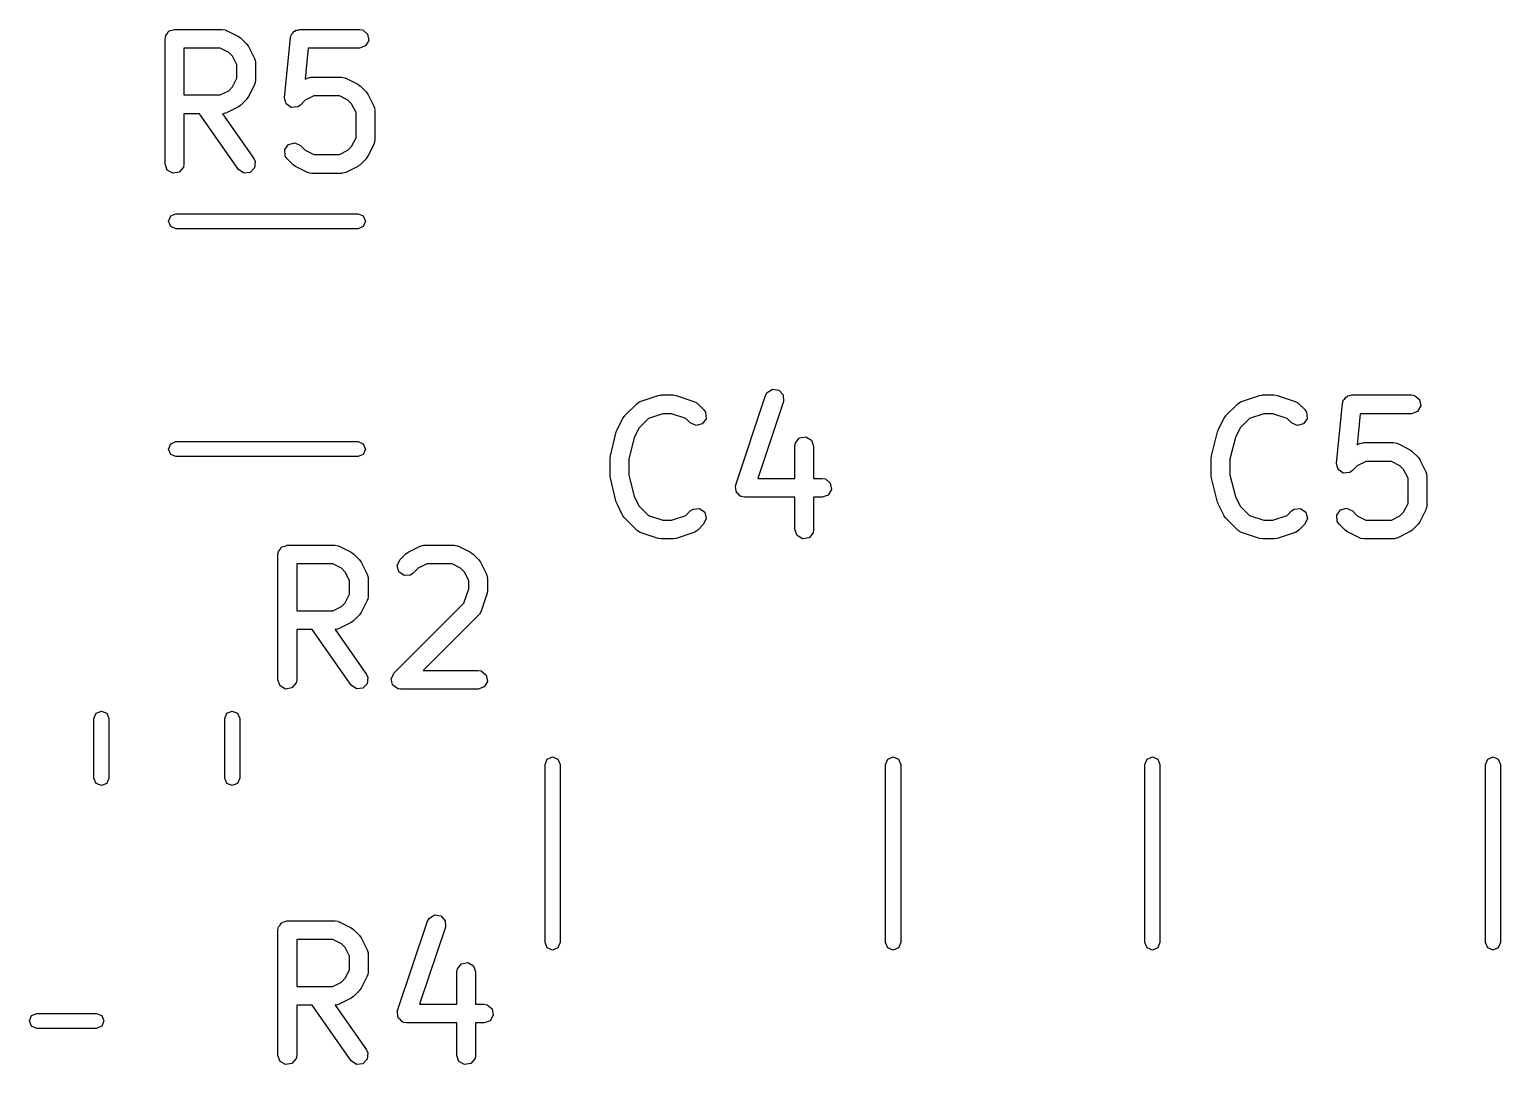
# Model space of a CAD drawing. Extents: x 93.6 to 153.8, y -96.8 to -61.2.
# Drawn here: x 141.7 to 153.45, y -79.13 to -70.86 of the extents above; entities that cross this region are included whole.
import ezdxf

# ---------------------------------------------------------------- set-up
doc = ezdxf.new("R2010")
doc.units = 0
doc.layers.add('BLACK', color=7, linetype='CONTINUOUS')

msp = doc.modelspace()

# ---------------------------------------------------------------- linework, layer by layer
at = {"layer": 'BLACK', "linetype": 'CONTINUOUS'}
for p, q in [((142.787, -70.9324), (142.789, -70.9226)), ((142.787, -71.9324), (142.787, -70.9324)), ((142.788, -70.9194), (142.79, -70.9165)), ((142.789, -70.9226), (142.788, -70.9194)), ((142.79, -70.9165), (142.791, -70.9067)), ((142.791, -70.9067), (142.804, -70.8918)), ((142.804, -70.8918), (142.814, -70.8749)), ((142.814, -70.8749), (142.82, -70.8726)), ((142.82, -70.8726), (142.824, -70.8674)), ((142.824, -70.8674), (142.844, -70.864)), ((142.844, -70.864), (142.862, -70.8574)), ((142.862, -70.8574), (143.243, -70.8574)), ((143.243, -70.8574), (143.269, -70.8619)), ((143.269, -70.8619), (143.272, -70.8648)), ((143.272, -70.8648), (143.276, -70.8653)), ((143.276, -70.8653), (143.372, -70.9129)), ((143.372, -70.9129), (143.39, -70.9263)), ((143.39, -70.9263), (143.391, -70.927)), ((143.391, -70.927), (143.439, -70.9746)), ((143.74, -71.4011), (143.787, -70.9249)), ((143.787, -70.9249), (143.788, -70.9211)), ((143.788, -70.9194), (143.79, -70.9167)), ((143.788, -70.9211), (143.788, -70.9194)), ((143.79, -70.9167), (143.794, -70.8998)), ((143.794, -70.8998), (143.806, -70.8887)), ((143.806, -70.8887), (143.814, -70.8749)), ((143.814, -70.8749), (143.824, -70.8713)), ((143.824, -70.8713), (143.831, -70.864)), ((143.831, -70.864), (143.847, -70.8628)), ((143.847, -70.8628), (143.862, -70.8574)), ((143.862, -70.8574), (144.338, -70.8574)), ((144.338, -70.8574), (144.364, -70.8619)), ((144.364, -70.8619), (144.403, -70.8949)), ((144.412, -70.9454), (144.386, -70.9898)), ((144.403, -70.8949), (144.412, -70.9454)), ((142.937, -71.0074), (142.937, -71.3812)), ((143.225, -71.0074), (142.937, -71.0074)), ((143.294, -71.0416), (143.225, -71.0074)), ((143.324, -71.072), (143.294, -71.0416)), ((143.439, -70.9746), (143.452, -70.993)), ((143.452, -70.993), (143.453, -70.9941)), ((143.453, -70.9941), (143.5, -71.0893)), ((143.93, -71.0074), (143.905, -71.2556)), ((144.338, -71.0074), (143.93, -71.0074)), ((144.386, -70.9898), (144.338, -71.0074)), ((143.358, -71.1406), (143.324, -71.072)), ((143.358, -71.248), (143.358, -71.1406)), ((143.5, -71.0893), (143.508, -71.1143)), ((143.508, -71.1143), (143.507, -71.1186)), ((143.507, -71.1186), (143.508, -71.1229)), ((143.508, -71.1229), (143.508, -71.2657)), ((143.324, -71.3165), (143.358, -71.248)), ((143.5, -71.2993), (143.453, -71.3945)), ((143.501, -71.2948), (143.5, -71.2993)), ((143.504, -71.2914), (143.501, -71.2948)), ((143.508, -71.2657), (143.504, -71.2914)), ((143.905, -71.2556), (143.924, -71.2463)), ((143.924, -71.2463), (143.949, -71.2388)), ((143.949, -71.2388), (143.953, -71.2399)), ((143.953, -71.2399), (143.957, -71.2383)), ((143.957, -71.2383), (144.195, -71.2383)), ((144.195, -71.2383), (144.221, -71.2429)), ((144.221, -71.2429), (144.224, -71.2457)), ((144.224, -71.2457), (144.229, -71.2463)), ((144.229, -71.2463), (144.324, -71.2939)), ((144.324, -71.2939), (144.342, -71.3072)), ((142.937, -71.3812), (143.225, -71.3812)), ((143.225, -71.3812), (143.294, -71.3469)), ((143.294, -71.3469), (143.324, -71.3165)), ((143.439, -71.414), (143.391, -71.4616)), ((143.453, -71.3945), (143.439, -71.4125)), ((143.439, -71.4125), (143.439, -71.414)), ((143.74, -71.4016), (143.74, -71.4011)), ((143.74, -71.402), (143.74, -71.4016)), ((143.746, -71.4264), (143.74, -71.402)), ((143.975, -71.3883), (143.906, -71.4226)), ((144.178, -71.3883), (143.975, -71.3883)), ((144.246, -71.4226), (144.178, -71.3883)), ((144.342, -71.3072), (144.344, -71.3079)), ((144.344, -71.3079), (144.391, -71.3555)), ((144.391, -71.3555), (144.404, -71.3739)), ((144.404, -71.3739), (144.405, -71.375)), ((144.405, -71.375), (144.453, -71.4703)), ((143.061, -71.5312), (142.937, -71.5312)), ((142.937, -71.5312), (142.937, -71.9324)), ((143.372, -71.9754), (143.061, -71.5312)), ((143.247, -71.5297), (143.244, -71.5308)), ((143.244, -71.5308), (143.495, -71.8894)), ((143.251, -71.5307), (143.247, -71.5297)), ((143.276, -71.5233), (143.251, -71.5307)), ((143.372, -71.4757), (143.276, -71.5233)), ((143.373, -71.4745), (143.372, -71.4757)), ((143.391, -71.4616), (143.373, -71.4745)), ((143.752, -71.4508), (143.746, -71.4264)), ((143.753, -71.4511), (143.752, -71.4508)), ((143.753, -71.4516), (143.753, -71.4511)), ((143.773, -71.466), (143.753, -71.4516)), ((143.794, -71.4808), (143.773, -71.466)), ((143.795, -71.481), (143.794, -71.4807)), ((143.794, -71.4807), (143.794, -71.4808)), ((143.82, -71.4788), (143.795, -71.481)), ((143.845, -71.4769), (143.82, -71.4788)), ((143.846, -71.4765), (143.845, -71.4766)), ((143.845, -71.4766), (143.845, -71.4769)), ((143.867, -71.4616), (143.846, -71.4765)), ((143.906, -71.4226), (143.867, -71.4616)), ((144.276, -71.453), (144.246, -71.4226)), ((144.311, -71.5215), (144.276, -71.453)), ((144.311, -71.7242), (144.311, -71.5215)), ((144.453, -71.4703), (144.46, -71.4952)), ((144.46, -71.4952), (144.459, -71.4996)), ((144.459, -71.4996), (144.461, -71.5038)), ((144.461, -71.5038), (144.461, -71.7419)), ((143.771, -71.7757), (143.821, -71.7624)), ((143.821, -71.7624), (143.867, -71.7841)), ((144.276, -71.7927), (144.311, -71.7242)), ((144.456, -71.7676), (144.453, -71.771)), ((144.453, -71.771), (144.453, -71.7754)), ((144.461, -71.7419), (144.456, -71.7676)), ((143.495, -71.8894), (143.506, -71.913)), ((143.742, -71.8177), (143.771, -71.7757)), ((143.746, -71.8688), (143.742, -71.8177)), ((143.761, -71.8902), (143.746, -71.8688)), ((143.809, -71.9378), (143.761, -71.8902)), ((143.867, -71.7841), (143.906, -71.8231)), ((143.906, -71.8231), (143.975, -71.8574)), ((143.975, -71.8574), (144.178, -71.8574)), ((144.178, -71.8574), (144.246, -71.8231)), ((144.246, -71.8231), (144.276, -71.7927)), ((144.391, -71.8902), (144.344, -71.9378)), ((144.392, -71.8887), (144.391, -71.8902)), ((144.405, -71.8707), (144.392, -71.8887)), ((144.453, -71.7754), (144.405, -71.8707)), ((142.804, -71.9806), (142.787, -71.9324)), ((142.849, -72.0062), (142.804, -71.9806)), ((142.899, -71.9973), (142.849, -72.0062)), ((142.932, -71.958), (142.899, -71.9973)), ((142.937, -71.9324), (142.932, -71.958)), ((143.414, -72.0048), (143.372, -71.9754)), ((143.465, -72.0004), (143.414, -72.0048)), ((143.501, -71.9641), (143.465, -72.0004)), ((143.506, -71.913), (143.501, -71.9641)), ((143.81, -71.9385), (143.809, -71.9378)), ((143.828, -71.9518), (143.81, -71.9385)), ((143.924, -71.9995), (143.828, -71.9518)), ((143.928, -72), (143.924, -71.9995)), ((143.931, -72.0029), (143.928, -72)), ((143.957, -72.0074), (143.931, -72.0029)), ((144.195, -72.0074), (143.957, -72.0074)), ((144.199, -72.0058), (144.195, -72.0074)), ((144.204, -72.0069), (144.199, -72.0058)), ((144.229, -71.9995), (144.204, -72.0069)), ((144.324, -71.9518), (144.229, -71.9995)), ((144.325, -71.9507), (144.324, -71.9518)), ((144.344, -71.9378), (144.325, -71.9507)), ((142.813, -72.39), (142.831, -72.3476)), ((142.831, -72.3476), (142.873, -72.33)), ((142.873, -72.33), (144.327, -72.33)), ((144.327, -72.33), (144.369, -72.3476)), ((144.369, -72.3476), (144.387, -72.39)), ((142.831, -72.4324), (142.813, -72.39)), ((142.873, -72.45), (142.831, -72.4324)), ((144.327, -72.45), (142.873, -72.45)), ((144.369, -72.4324), (144.327, -72.45)), ((144.387, -72.39), (144.369, -72.4324)), ((147.581, -73.781), (147.594, -73.7581)), ((147.594, -73.7581), (147.637, -73.7313)), ((147.637, -73.7313), (147.688, -73.7388)), ((147.688, -73.7388), (147.722, -73.7772)), ((146.456, -73.9422), (146.552, -73.847)), ((146.552, -73.847), (146.573, -73.832)), ((146.573, -73.832), (146.578, -73.8316)), ((146.578, -73.8316), (146.581, -73.8288)), ((146.581, -73.8288), (146.724, -73.7812)), ((146.724, -73.7812), (146.746, -73.7779)), ((146.746, -73.7779), (146.748, -73.7774)), ((146.748, -73.7774), (146.843, -73.7774)), ((146.843, -73.7774), (146.865, -73.7813)), ((146.865, -73.7813), (146.867, -73.7812)), ((146.867, -73.7812), (147.009, -73.8288)), ((147.009, -73.8288), (147.032, -73.8413)), ((147.032, -73.8413), (147.035, -73.8451)), ((147.035, -73.8451), (147.039, -73.847)), ((147.039, -73.847), (147.086, -73.8946)), ((147.343, -74.4953), (147.581, -73.781)), ((147.724, -73.8285), (147.518, -74.444)), ((147.722, -73.7772), (147.724, -73.8285)), ((151.256, -73.9422), (151.352, -73.847)), ((151.352, -73.847), (151.373, -73.832)), ((151.373, -73.832), (151.378, -73.8316)), ((151.378, -73.8316), (151.381, -73.8288)), ((151.381, -73.8288), (151.524, -73.7812)), ((151.524, -73.7812), (151.546, -73.7779)), ((151.546, -73.7779), (151.548, -73.7774)), ((151.548, -73.7774), (151.643, -73.7774)), ((151.643, -73.7774), (151.665, -73.7813)), ((151.665, -73.7813), (151.667, -73.7812)), ((151.667, -73.7812), (151.809, -73.8288)), ((151.809, -73.8288), (151.832, -73.8413)), ((151.832, -73.8413), (151.835, -73.8451)), ((151.835, -73.8451), (151.839, -73.847)), ((151.839, -73.847), (151.886, -73.8946)), ((152.14, -74.3211), (152.187, -73.8449)), ((152.187, -73.8449), (152.188, -73.8411)), ((152.188, -73.8394), (152.19, -73.8367)), ((152.188, -73.8411), (152.188, -73.8394)), ((152.19, -73.8367), (152.194, -73.8198)), ((152.194, -73.8198), (152.206, -73.8087)), ((152.206, -73.8087), (152.214, -73.7949)), ((152.214, -73.7949), (152.224, -73.7913)), ((152.224, -73.7913), (152.231, -73.784)), ((152.231, -73.784), (152.247, -73.7828)), ((152.247, -73.7828), (152.262, -73.7774)), ((152.262, -73.7774), (152.738, -73.7774)), ((152.738, -73.7774), (152.764, -73.7819)), ((152.764, -73.7819), (152.803, -73.8149)), ((152.812, -73.8654), (152.786, -73.9098)), ((152.803, -73.8149), (152.812, -73.8654)), ((146.395, -74.0569), (146.442, -73.9617)), ((146.442, -73.9617), (146.456, -73.9437)), ((146.456, -73.9437), (146.456, -73.9422)), ((146.645, -73.9656), (146.571, -74.0397)), ((146.76, -73.9274), (146.645, -73.9656)), ((146.831, -73.9274), (146.76, -73.9274)), ((146.945, -73.9656), (146.831, -73.9274)), ((146.98, -74.0007), (146.945, -73.9656)), ((147.027, -74.0223), (146.98, -74.0007)), ((147.106, -73.967), (147.076, -74.0091)), ((147.086, -73.8946), (147.101, -73.9159)), ((147.101, -73.9159), (147.106, -73.967)), ((151.195, -74.0569), (151.242, -73.9617)), ((151.242, -73.9617), (151.256, -73.9437)), ((151.256, -73.9437), (151.256, -73.9422)), ((151.445, -73.9656), (151.371, -74.0397)), ((151.56, -73.9274), (151.445, -73.9656)), ((151.631, -73.9274), (151.56, -73.9274)), ((151.745, -73.9656), (151.631, -73.9274)), ((151.78, -74.0007), (151.745, -73.9656)), ((151.827, -74.0223), (151.78, -74.0007)), ((151.906, -73.967), (151.876, -74.0091)), ((151.886, -73.8946), (151.901, -73.9159)), ((151.901, -73.9159), (151.906, -73.967)), ((152.33, -73.9274), (152.305, -74.1756)), ((152.738, -73.9274), (152.33, -73.9274)), ((152.786, -73.9098), (152.738, -73.9274)), ((146.342, -74.2628), (146.389, -74.0723)), ((146.389, -74.0723), (146.394, -74.0605)), ((146.394, -74.0605), (146.395, -74.0569)), ((146.533, -74.1167), (146.489, -74.2902)), ((146.571, -74.0397), (146.533, -74.1167)), ((147.076, -74.0091), (147.027, -74.0223)), ((147.82, -74.1601), (147.853, -74.1208)), ((147.853, -74.1208), (147.903, -74.1119)), ((147.903, -74.1119), (147.948, -74.1375)), ((151.142, -74.2628), (151.189, -74.0723)), ((151.189, -74.0723), (151.194, -74.0605)), ((151.194, -74.0605), (151.195, -74.0569)), ((151.333, -74.1167), (151.289, -74.2902)), ((151.371, -74.0397), (151.333, -74.1167)), ((151.876, -74.0091), (151.827, -74.0223)), ((142.813, -74.21), (142.831, -74.1676)), ((142.831, -74.2524), (142.813, -74.21)), ((142.831, -74.1676), (142.873, -74.15)), ((142.873, -74.15), (144.327, -74.15)), ((144.327, -74.15), (144.369, -74.1676)), ((144.369, -74.1676), (144.387, -74.21)), ((144.387, -74.21), (144.369, -74.2524)), ((147.815, -74.1857), (147.82, -74.1601)), ((147.815, -74.444), (147.815, -74.1857)), ((147.948, -74.1375), (147.965, -74.1857)), ((147.965, -74.1857), (147.965, -74.444)), ((152.305, -74.1756), (152.324, -74.1663)), ((152.324, -74.1663), (152.349, -74.1588)), ((152.349, -74.1588), (152.353, -74.1599)), ((152.353, -74.1599), (152.357, -74.1583)), ((152.357, -74.1583), (152.595, -74.1583)), ((152.595, -74.1583), (152.621, -74.1629)), ((152.621, -74.1629), (152.624, -74.1657)), ((152.624, -74.1657), (152.629, -74.1663)), ((152.629, -74.1663), (152.724, -74.2139)), ((152.724, -74.2139), (152.742, -74.2272)), ((152.742, -74.2272), (152.744, -74.2279)), ((152.744, -74.2279), (152.791, -74.2755)), ((142.873, -74.27), (142.831, -74.2524)), ((144.327, -74.27), (142.873, -74.27)), ((144.369, -74.2524), (144.327, -74.27)), ((146.339, -74.281), (146.342, -74.2662)), ((146.339, -74.4238), (146.339, -74.281)), ((146.342, -74.2662), (146.342, -74.2628)), ((146.489, -74.2902), (146.489, -74.4146)), ((151.139, -74.281), (151.142, -74.2662)), ((151.139, -74.4238), (151.139, -74.281)), ((151.142, -74.2662), (151.142, -74.2628)), ((151.289, -74.2902), (151.289, -74.4146)), ((152.14, -74.3216), (152.14, -74.3211)), ((152.14, -74.322), (152.14, -74.3216)), ((152.146, -74.3464), (152.14, -74.322)), ((152.152, -74.3708), (152.146, -74.3464)), ((152.306, -74.3426), (152.267, -74.3816)), ((152.375, -74.3083), (152.306, -74.3426)), ((152.578, -74.3083), (152.375, -74.3083)), ((152.646, -74.3426), (152.578, -74.3083)), ((152.676, -74.373), (152.646, -74.3426)), ((152.791, -74.2755), (152.804, -74.2939)), ((152.804, -74.2939), (152.805, -74.295)), ((152.805, -74.295), (152.853, -74.3903)), ((146.34, -74.4271), (146.339, -74.4238)), ((146.342, -74.442), (146.34, -74.4271)), ((146.389, -74.6325), (146.342, -74.442)), ((146.489, -74.4146), (146.533, -74.5881)), ((147.518, -74.444), (147.815, -74.444)), ((147.965, -74.444), (148.033, -74.444)), ((148.033, -74.444), (148.059, -74.4486)), ((148.059, -74.4486), (148.098, -74.4815)), ((151.14, -74.4271), (151.139, -74.4238)), ((151.142, -74.442), (151.14, -74.4271)), ((151.189, -74.6325), (151.142, -74.442)), ((151.289, -74.4146), (151.333, -74.5881)), ((152.153, -74.3711), (152.152, -74.3708)), ((152.153, -74.3716), (152.153, -74.3711)), ((152.173, -74.386), (152.153, -74.3716)), ((152.194, -74.4008), (152.173, -74.386)), ((152.195, -74.401), (152.194, -74.4007)), ((152.194, -74.4007), (152.194, -74.4008)), ((152.22, -74.3988), (152.195, -74.401)), ((152.245, -74.3969), (152.22, -74.3988)), ((152.246, -74.3965), (152.245, -74.3966)), ((152.245, -74.3966), (152.245, -74.3969)), ((152.267, -74.3816), (152.246, -74.3965)), ((152.711, -74.4415), (152.676, -74.373)), ((152.711, -74.6442), (152.711, -74.4415)), ((152.853, -74.3903), (152.86, -74.4152)), ((152.86, -74.4152), (152.859, -74.4196)), ((152.859, -74.4196), (152.861, -74.4238)), ((152.861, -74.4238), (152.861, -74.6619)), ((146.533, -74.5881), (146.571, -74.6651)), ((147.34, -74.506), (147.343, -74.5011)), ((147.344, -74.5262), (147.34, -74.506)), ((147.343, -74.5011), (147.343, -74.4953)), ((147.345, -74.5466), (147.344, -74.5262)), ((147.348, -74.5509), (147.345, -74.5466)), ((147.349, -74.5565), (147.348, -74.5509)), ((147.365, -74.5697), (147.349, -74.5565)), ((147.379, -74.585), (147.365, -74.5697)), ((147.384, -74.5858), (147.379, -74.585)), ((147.389, -74.5895), (147.384, -74.5858)), ((147.414, -74.594), (147.389, -74.5895)), ((148.082, -74.5765), (148.033, -74.594)), ((148.107, -74.5321), (148.082, -74.5765)), ((148.098, -74.4815), (148.107, -74.5321)), ((151.333, -74.5881), (151.371, -74.6651)), ((146.391, -74.6354), (146.389, -74.6325)), ((146.395, -74.6478), (146.391, -74.6354)), ((146.442, -74.7431), (146.395, -74.6478)), ((146.571, -74.6651), (146.645, -74.7392)), ((146.945, -74.7392), (146.98, -74.7041)), ((146.98, -74.7041), (147.002, -74.6892)), ((147.002, -74.6892), (147.053, -74.6847)), ((147.053, -74.6847), (147.095, -74.7141)), ((147.815, -74.594), (147.414, -74.594)), ((147.815, -74.8524), (147.815, -74.594)), ((148.033, -74.594), (147.965, -74.594)), ((147.965, -74.594), (147.965, -74.8524)), ((151.191, -74.6354), (151.189, -74.6325)), ((151.195, -74.6478), (151.191, -74.6354)), ((151.242, -74.7431), (151.195, -74.6478)), ((151.371, -74.6651), (151.445, -74.7392)), ((151.745, -74.7392), (151.78, -74.7041)), ((151.78, -74.7041), (151.802, -74.6892)), ((151.802, -74.6892), (151.853, -74.6847)), ((151.853, -74.6847), (151.895, -74.7141)), ((152.142, -74.7377), (152.171, -74.6957)), ((152.171, -74.6957), (152.221, -74.6824)), ((152.221, -74.6824), (152.267, -74.7041)), ((152.267, -74.7041), (152.306, -74.7431)), ((152.676, -74.7127), (152.711, -74.6442)), ((152.853, -74.6954), (152.805, -74.7907)), ((152.856, -74.6876), (152.853, -74.691)), ((152.853, -74.691), (152.853, -74.6954)), ((152.861, -74.6619), (152.856, -74.6876)), ((146.444, -74.7442), (146.442, -74.7431)), ((146.456, -74.7626), (146.444, -74.7442)), ((146.552, -74.8578), (146.456, -74.7626)), ((146.645, -74.7392), (146.76, -74.7774)), ((146.76, -74.7774), (146.831, -74.7774)), ((146.831, -74.7774), (146.945, -74.7392)), ((147.086, -74.8102), (147.039, -74.8578)), ((147.108, -74.7637), (147.086, -74.8102)), ((147.095, -74.7141), (147.108, -74.7637)), ((151.244, -74.7442), (151.242, -74.7431)), ((151.256, -74.7626), (151.244, -74.7442)), ((151.352, -74.8578), (151.256, -74.7626)), ((151.445, -74.7392), (151.56, -74.7774)), ((151.56, -74.7774), (151.631, -74.7774)), ((151.631, -74.7774), (151.745, -74.7392)), ((151.886, -74.8102), (151.839, -74.8578)), ((151.908, -74.7637), (151.886, -74.8102)), ((151.895, -74.7141), (151.908, -74.7637)), ((152.146, -74.7888), (152.142, -74.7377)), ((152.161, -74.8102), (152.146, -74.7888)), ((152.209, -74.8578), (152.161, -74.8102)), ((152.306, -74.7431), (152.375, -74.7774)), ((152.375, -74.7774), (152.578, -74.7774)), ((152.578, -74.7774), (152.646, -74.7431)), ((152.646, -74.7431), (152.676, -74.7127)), ((152.791, -74.8102), (152.744, -74.8578)), ((152.792, -74.8087), (152.791, -74.8102)), ((152.805, -74.7907), (152.792, -74.8087)), ((146.556, -74.8597), (146.552, -74.8578)), ((146.558, -74.8635), (146.556, -74.8597)), ((146.581, -74.8759), (146.558, -74.8635)), ((146.724, -74.9235), (146.581, -74.8759)), ((146.726, -74.9235), (146.724, -74.9235)), ((146.748, -74.9274), (146.726, -74.9235)), ((146.843, -74.9274), (146.748, -74.9274)), ((146.844, -74.9268), (146.843, -74.9274)), ((146.867, -74.9235), (146.844, -74.9268)), ((147.009, -74.8759), (146.867, -74.9235)), ((147.013, -74.8731), (147.009, -74.8759)), ((147.017, -74.8727), (147.013, -74.8731)), ((147.039, -74.8578), (147.017, -74.8727)), ((147.833, -74.9006), (147.815, -74.8524)), ((147.877, -74.9262), (147.833, -74.9006)), ((147.928, -74.9173), (147.877, -74.9262)), ((147.961, -74.878), (147.928, -74.9173)), ((147.965, -74.8524), (147.961, -74.878)), ((151.356, -74.8597), (151.352, -74.8578)), ((151.358, -74.8635), (151.356, -74.8597)), ((151.381, -74.8759), (151.358, -74.8635)), ((151.524, -74.9235), (151.381, -74.8759)), ((151.526, -74.9235), (151.524, -74.9235)), ((151.548, -74.9274), (151.526, -74.9235)), ((151.643, -74.9274), (151.548, -74.9274)), ((151.644, -74.9268), (151.643, -74.9274)), ((151.667, -74.9235), (151.644, -74.9268)), ((151.809, -74.8759), (151.667, -74.9235)), ((151.813, -74.8731), (151.809, -74.8759)), ((151.817, -74.8727), (151.813, -74.8731)), ((151.839, -74.8578), (151.817, -74.8727)), ((152.21, -74.8585), (152.209, -74.8578)), ((152.228, -74.8718), (152.21, -74.8585)), ((152.324, -74.9195), (152.228, -74.8718)), ((152.328, -74.92), (152.324, -74.9195)), ((152.331, -74.9229), (152.328, -74.92)), ((152.357, -74.9274), (152.331, -74.9229)), ((152.595, -74.9274), (152.357, -74.9274)), ((152.599, -74.9258), (152.595, -74.9274)), ((152.604, -74.9269), (152.599, -74.9258)), ((152.629, -74.9195), (152.604, -74.9269)), ((152.724, -74.8718), (152.629, -74.9195)), ((152.725, -74.8707), (152.724, -74.8718)), ((152.744, -74.8578), (152.725, -74.8707)), ((143.687, -75.0524), (143.689, -75.0426)), ((143.687, -76.0524), (143.687, -75.0524)), ((143.688, -75.0394), (143.69, -75.0365)), ((143.689, -75.0426), (143.688, -75.0394)), ((143.69, -75.0365), (143.691, -75.0267)), ((143.691, -75.0267), (143.704, -75.0118)), ((143.704, -75.0118), (143.714, -74.9949)), ((143.714, -74.9949), (143.72, -74.9926)), ((143.72, -74.9926), (143.724, -74.9874)), ((143.724, -74.9874), (143.744, -74.984)), ((143.744, -74.984), (143.762, -74.9774)), ((143.762, -74.9774), (144.143, -74.9774)), ((144.143, -74.9774), (144.169, -74.9819)), ((144.169, -74.9819), (144.172, -74.9848)), ((144.172, -74.9848), (144.176, -74.9853)), ((144.176, -74.9853), (144.272, -75.0329)), ((144.272, -75.0329), (144.29, -75.0463)), ((144.29, -75.0463), (144.291, -75.047)), ((144.291, -75.047), (144.339, -75.0946)), ((144.661, -75.0946), (144.709, -75.047)), ((144.709, -75.047), (144.727, -75.0341)), ((144.727, -75.0341), (144.728, -75.0329)), ((144.728, -75.0329), (144.824, -74.9853)), ((144.824, -74.9853), (144.849, -74.9779)), ((144.849, -74.9779), (144.853, -74.9789)), ((144.853, -74.9789), (144.857, -74.9774)), ((144.857, -74.9774), (145.095, -74.9774)), ((145.095, -74.9774), (145.121, -74.9819)), ((145.121, -74.9819), (145.124, -74.9848)), ((145.124, -74.9848), (145.129, -74.9853)), ((145.129, -74.9853), (145.224, -75.0329)), ((145.224, -75.0329), (145.242, -75.0463)), ((145.242, -75.0463), (145.244, -75.047)), ((145.244, -75.047), (145.291, -75.0946)), ((143.837, -75.1274), (143.837, -75.5012)), ((144.125, -75.1274), (143.837, -75.1274)), ((144.194, -75.1616), (144.125, -75.1274)), ((144.224, -75.192), (144.194, -75.1616)), ((144.339, -75.0946), (144.352, -75.113)), ((144.352, -75.113), (144.353, -75.1141)), ((144.353, -75.1141), (144.4, -75.2093)), ((144.64, -75.1411), (144.661, -75.0946)), ((144.653, -75.1906), (144.64, -75.1411)), ((144.806, -75.1616), (144.767, -75.2007)), ((144.875, -75.1274), (144.806, -75.1616)), ((145.078, -75.1274), (144.875, -75.1274)), ((145.146, -75.1616), (145.078, -75.1274)), ((145.176, -75.192), (145.146, -75.1616)), ((145.291, -75.0946), (145.304, -75.113)), ((145.304, -75.113), (145.305, -75.1141)), ((145.305, -75.1141), (145.353, -75.2093)), ((144.258, -75.2606), (144.224, -75.192)), ((144.258, -75.368), (144.258, -75.2606)), ((144.4, -75.2093), (144.408, -75.2343)), ((144.408, -75.2343), (144.407, -75.2386)), ((144.407, -75.2386), (144.408, -75.2429)), ((144.408, -75.2429), (144.408, -75.3857)), ((144.695, -75.2201), (144.653, -75.1906)), ((144.746, -75.2156), (144.695, -75.2201)), ((144.767, -75.2007), (144.746, -75.2156)), ((145.211, -75.2606), (145.176, -75.192)), ((145.211, -75.3259), (145.211, -75.2606)), ((145.353, -75.2093), (145.36, -75.2343)), ((145.36, -75.2343), (145.359, -75.2386)), ((145.359, -75.2386), (145.361, -75.2429)), ((145.361, -75.2429), (145.361, -75.3381)), ((144.224, -75.4365), (144.258, -75.368)), ((144.401, -75.4148), (144.4, -75.4193)), ((144.404, -75.4114), (144.401, -75.4148)), ((144.408, -75.3857), (144.404, -75.4114)), ((145.173, -75.4404), (145.211, -75.3259)), ((145.357, -75.3618), (145.309, -75.5047)), ((145.361, -75.3381), (145.357, -75.3602)), ((145.357, -75.3602), (145.357, -75.3618)), ((143.837, -75.5012), (144.125, -75.5012)), ((144.125, -75.5012), (144.194, -75.4669)), ((144.194, -75.4669), (144.224, -75.4365)), ((144.353, -75.5145), (144.339, -75.5325)), ((144.339, -75.5325), (144.339, -75.534)), ((144.4, -75.4193), (144.353, -75.5145)), ((144.614, -75.9993), (145.173, -75.4404)), ((145.293, -75.5299), (145.291, -75.534)), ((145.297, -75.5276), (145.293, -75.5299)), ((145.309, -75.5047), (145.297, -75.5276)), ((144.147, -75.6497), (144.144, -75.6508)), ((144.151, -75.6507), (144.147, -75.6497)), ((144.176, -75.6433), (144.151, -75.6507)), ((144.272, -75.5957), (144.176, -75.6433)), ((144.273, -75.5945), (144.272, -75.5957)), ((144.291, -75.5816), (144.273, -75.5945)), ((144.339, -75.534), (144.291, -75.5816)), ((145.291, -75.534), (144.848, -75.9774)), ((143.961, -75.6512), (143.837, -75.6512)), ((143.837, -75.6512), (143.837, -76.0524)), ((144.272, -76.0954), (143.961, -75.6512)), ((144.144, -75.6508), (144.395, -76.0094)), ((144.604, -76.0198), (144.614, -75.9993)), ((144.848, -75.9774), (145.286, -75.9774)), ((145.286, -75.9774), (145.311, -75.9819)), ((145.311, -75.9819), (145.351, -76.0149)), ((143.704, -76.1006), (143.687, -76.0524)), ((143.749, -76.1262), (143.704, -76.1006)), ((143.799, -76.1173), (143.749, -76.1262)), ((143.832, -76.078), (143.799, -76.1173)), ((143.837, -76.0524), (143.832, -76.078)), ((144.314, -76.1248), (144.272, -76.0954)), ((144.365, -76.1204), (144.314, -76.1248)), ((144.401, -76.0841), (144.365, -76.1204)), ((144.395, -76.0094), (144.406, -76.033)), ((144.406, -76.033), (144.401, -76.0841)), ((144.592, -76.0458), (144.593, -76.0427)), ((144.598, -76.0676), (144.592, -76.0458)), ((144.593, -76.0394), (144.604, -76.0198)), ((144.593, -76.0427), (144.593, -76.0394)), ((144.602, -76.0899), (144.598, -76.0676)), ((144.604, -76.0921), (144.602, -76.0899)), ((144.605, -76.0954), (144.604, -76.0921)), ((144.624, -76.1083), (144.605, -76.0954)), ((144.641, -76.1229), (144.624, -76.1083)), ((145.334, -76.1098), (145.286, -76.1274)), ((145.36, -76.0654), (145.334, -76.1098)), ((145.351, -76.0149), (145.36, -76.0654)), ((144.646, -76.1237), (144.641, -76.1229)), ((144.647, -76.1248), (144.646, -76.1237)), ((144.651, -76.1245), (144.647, -76.1248)), ((144.667, -76.1274), (144.651, -76.1245)), ((145.286, -76.1274), (144.667, -76.1274)), ((142.218, -76.3627), (142.235, -76.3203)), ((142.235, -76.3203), (142.278, -76.3027)), ((142.278, -76.3027), (142.32, -76.3203)), ((142.32, -76.3203), (142.338, -76.3627)), ((143.262, -76.3627), (143.28, -76.3203)), ((143.28, -76.3203), (143.322, -76.3027)), ((143.322, -76.3027), (143.365, -76.3203)), ((143.365, -76.3203), (143.382, -76.3627)), ((142.218, -76.8373), (142.218, -76.3627)), ((142.338, -76.3627), (142.338, -76.8373)), ((143.262, -76.8373), (143.262, -76.3627)), ((143.382, -76.3627), (143.382, -76.8373)), ((145.82, -76.7287), (145.838, -76.6863)), ((145.838, -76.6863), (145.88, -76.6687)), ((145.88, -76.6687), (145.922, -76.6863)), ((145.922, -76.6863), (145.94, -76.7287)), ((148.54, -76.7287), (148.558, -76.6863)), ((148.558, -76.6863), (148.6, -76.6687)), ((148.6, -76.6687), (148.642, -76.6863)), ((148.642, -76.6863), (148.66, -76.7287)), ((150.61, -76.7287), (150.628, -76.6863)), ((150.628, -76.6863), (150.67, -76.6687)), ((150.67, -76.6687), (150.712, -76.6863)), ((150.712, -76.6863), (150.73, -76.7287)), ((153.33, -76.7287), (153.348, -76.6863)), ((153.348, -76.6863), (153.39, -76.6687)), ((153.39, -76.6687), (153.432, -76.6863)), ((153.432, -76.6863), (153.45, -76.7287)), ((145.82, -78.1513), (145.82, -76.7287)), ((145.94, -76.7287), (145.94, -78.1513)), ((148.54, -78.1513), (148.54, -76.7287)), ((148.66, -76.7287), (148.66, -78.1513)), ((150.61, -78.1513), (150.61, -76.7287)), ((150.73, -76.7287), (150.73, -78.1513)), ((153.33, -78.1513), (153.33, -76.7287)), ((153.45, -76.7287), (153.45, -78.1513)), ((142.235, -76.8797), (142.218, -76.8373)), ((142.278, -76.8973), (142.235, -76.8797)), ((142.32, -76.8797), (142.278, -76.8973)), ((142.338, -76.8373), (142.32, -76.8797)), ((143.28, -76.8797), (143.262, -76.8373)), ((143.322, -76.8973), (143.28, -76.8797)), ((143.365, -76.8797), (143.322, -76.8973)), ((143.382, -76.8373), (143.365, -76.8797)), ((143.704, -78.0118), (143.714, -77.9949)), ((143.714, -77.9949), (143.72, -77.9926)), ((143.72, -77.9926), (143.724, -77.9874)), ((143.724, -77.9874), (143.744, -77.984)), ((143.744, -77.984), (143.762, -77.9774)), ((143.762, -77.9774), (144.143, -77.9774)), ((144.143, -77.9774), (144.169, -77.9819)), ((144.169, -77.9819), (144.172, -77.9848)), ((144.172, -77.9848), (144.176, -77.9853)), ((144.176, -77.9853), (144.272, -78.0329)), ((144.643, -78.6953), (144.881, -77.981)), ((144.881, -77.981), (144.894, -77.9581)), ((144.894, -77.9581), (144.937, -77.9313)), ((144.937, -77.9313), (144.988, -77.9388)), ((144.988, -77.9388), (145.022, -77.9772)), ((145.022, -77.9772), (145.024, -78.0285)), ((143.687, -78.0524), (143.689, -78.0426)), ((143.687, -79.0524), (143.687, -78.0524)), ((143.688, -78.0394), (143.69, -78.0365)), ((143.689, -78.0426), (143.688, -78.0394)), ((143.69, -78.0365), (143.691, -78.0267)), ((143.691, -78.0267), (143.704, -78.0118)), ((144.272, -78.0329), (144.29, -78.0463)), ((144.29, -78.0463), (144.291, -78.047)), ((144.291, -78.047), (144.339, -78.0946)), ((144.339, -78.0946), (144.352, -78.113)), ((144.352, -78.113), (144.353, -78.1141)), ((144.353, -78.1141), (144.4, -78.2093)), ((145.024, -78.0285), (144.818, -78.644)), ((143.837, -78.1274), (143.837, -78.5012)), ((144.125, -78.1274), (143.837, -78.1274)), ((144.194, -78.1616), (144.125, -78.1274)), ((144.224, -78.192), (144.194, -78.1616)), ((144.258, -78.2606), (144.224, -78.192)), ((144.4, -78.2093), (144.408, -78.2343)), ((144.408, -78.2343), (144.407, -78.2386)), ((145.838, -78.1937), (145.82, -78.1513)), ((145.88, -78.2113), (145.838, -78.1937)), ((145.922, -78.1937), (145.88, -78.2113)), ((145.94, -78.1513), (145.922, -78.1937)), ((148.558, -78.1937), (148.54, -78.1513)), ((148.6, -78.2113), (148.558, -78.1937)), ((148.642, -78.1937), (148.6, -78.2113)), ((148.66, -78.1513), (148.642, -78.1937)), ((150.628, -78.1937), (150.61, -78.1513)), ((150.67, -78.2113), (150.628, -78.1937)), ((150.712, -78.1937), (150.67, -78.2113)), ((150.73, -78.1513), (150.712, -78.1937)), ((153.348, -78.1937), (153.33, -78.1513)), ((153.39, -78.2113), (153.348, -78.1937)), ((153.432, -78.1937), (153.39, -78.2113)), ((153.45, -78.1513), (153.432, -78.1937)), ((144.258, -78.368), (144.258, -78.2606)), ((144.407, -78.2386), (144.408, -78.2429)), ((144.408, -78.2429), (144.408, -78.3857)), ((145.12, -78.3601), (145.153, -78.3208)), ((145.153, -78.3208), (145.203, -78.3119)), ((145.203, -78.3119), (145.248, -78.3375)), ((145.248, -78.3375), (145.265, -78.3857)), ((144.125, -78.5012), (144.194, -78.4669)), ((144.194, -78.4669), (144.224, -78.4365)), ((144.224, -78.4365), (144.258, -78.368)), ((144.4, -78.4193), (144.353, -78.5145)), ((144.401, -78.4148), (144.4, -78.4193)), ((144.404, -78.4114), (144.401, -78.4148)), ((144.408, -78.3857), (144.404, -78.4114)), ((145.115, -78.3857), (145.12, -78.3601)), ((145.115, -78.644), (145.115, -78.3857)), ((145.265, -78.3857), (145.265, -78.644)), ((143.837, -78.5012), (144.125, -78.5012)), ((144.291, -78.5816), (144.273, -78.5945)), ((144.339, -78.534), (144.291, -78.5816)), ((144.353, -78.5145), (144.339, -78.5325)), ((144.339, -78.5325), (144.339, -78.534)), ((143.961, -78.6512), (143.837, -78.6512)), ((143.837, -78.6512), (143.837, -79.0524)), ((144.272, -79.0954), (143.961, -78.6512)), ((144.147, -78.6497), (144.144, -78.6508)), ((144.144, -78.6508), (144.395, -79.0094)), ((144.151, -78.6507), (144.147, -78.6497)), ((144.176, -78.6433), (144.151, -78.6507)), ((144.272, -78.5957), (144.176, -78.6433)), ((144.273, -78.5945), (144.272, -78.5957)), ((144.64, -78.706), (144.643, -78.7011)), ((144.643, -78.7011), (144.643, -78.6953)), ((144.818, -78.644), (145.115, -78.644)), ((145.265, -78.644), (145.333, -78.644)), ((145.333, -78.644), (145.359, -78.6486)), ((145.359, -78.6486), (145.398, -78.6815)), ((145.398, -78.6815), (145.407, -78.7321)), ((141.703, -78.7775), (141.72, -78.7351)), ((141.72, -78.8199), (141.703, -78.7775)), ((141.72, -78.7351), (141.763, -78.7175)), ((141.763, -78.8375), (141.72, -78.8199)), ((141.763, -78.7175), (142.237, -78.7175)), ((142.237, -78.7175), (142.28, -78.7351)), ((142.28, -78.8199), (142.237, -78.8375)), ((142.28, -78.7351), (142.297, -78.7775)), ((142.297, -78.7775), (142.28, -78.8199)), ((144.644, -78.7262), (144.64, -78.706)), ((144.645, -78.7466), (144.644, -78.7262)), ((144.648, -78.7509), (144.645, -78.7466)), ((144.649, -78.7565), (144.648, -78.7509)), ((144.665, -78.7697), (144.649, -78.7565)), ((144.679, -78.785), (144.665, -78.7697)), ((144.684, -78.7858), (144.679, -78.785)), ((144.689, -78.7895), (144.684, -78.7858)), ((144.714, -78.794), (144.689, -78.7895)), ((145.115, -78.794), (144.714, -78.794)), ((145.115, -79.0524), (145.115, -78.794)), ((145.333, -78.794), (145.265, -78.794)), ((145.265, -78.794), (145.265, -79.0524)), ((145.382, -78.7765), (145.333, -78.794)), ((145.407, -78.7321), (145.382, -78.7765)), ((142.237, -78.8375), (141.763, -78.8375)), ((143.704, -79.1006), (143.687, -79.0524)), ((143.837, -79.0524), (143.832, -79.078)), ((144.395, -79.0094), (144.406, -79.033)), ((144.406, -79.033), (144.401, -79.0841)), ((145.133, -79.1006), (145.115, -79.0524)), ((145.265, -79.0524), (145.261, -79.078)), ((143.749, -79.1262), (143.704, -79.1006)), ((143.799, -79.1173), (143.749, -79.1262)), ((143.832, -79.078), (143.799, -79.1173)), ((144.314, -79.1248), (144.272, -79.0954)), ((144.365, -79.1204), (144.314, -79.1248)), ((144.401, -79.0841), (144.365, -79.1204)), ((145.177, -79.1262), (145.133, -79.1006)), ((145.228, -79.1173), (145.177, -79.1262)), ((145.261, -79.078), (145.228, -79.1173))]:
    msp.add_line(p, q, dxfattribs=at)

doc.saveas('drawing.dxf')
